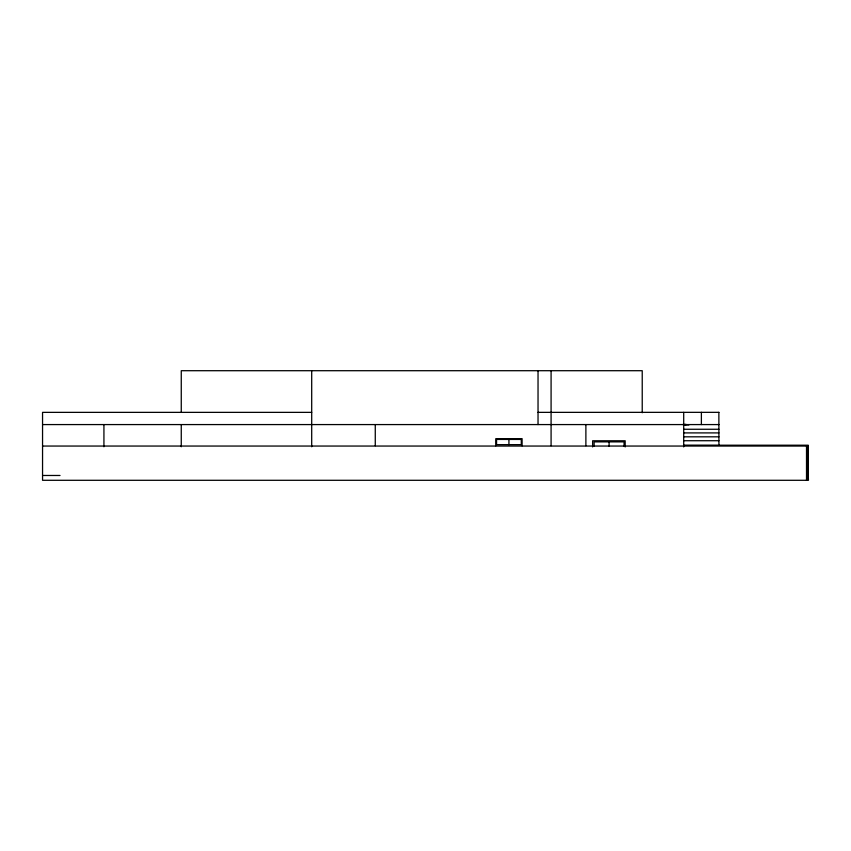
<?xml version="1.0" encoding="UTF-8"?>
<svg xmlns="http://www.w3.org/2000/svg" width="851" height="851" viewBox="0 0 851 851"><rect width="100%" height="100%" fill="white"/><g stroke="black" fill="none" stroke-linecap="round" stroke-linejoin="round"><path stroke-width="1.28" d="M808.248 476.135L808.248 445.211L719.297 445.211M682.853 424.489L686.214 424.521L683.013 424.564M311.7 412.363L42.55 412.363L42.55 480.294L808.45 480.294L808.248 475.475L806.514 480.294L806.514 446.052M538.034 412.363L718.925 412.341M42.55 424.575L719.074 424.575M683.704 429.266L718.925 429.266M683.704 432.904L718.925 432.904M683.704 436.818L718.925 436.818M683.704 440.722L718.925 440.722M683.704 445.147L718.925 445.147L718.861 412.341M42.55 446.052L808.248 446.052M42.55 475.475L60.027 475.475M808.067 446.052L808.067 475.996M807.408 446.052L807.408 477.805M701.384 412.341L701.384 424.575M683.704 412.363L683.704 446.913M642.228 412.746L642.228 370.706L181.263 370.706L181.263 412.363M625.177 446.935L625.177 440.775L592.636 440.775L592.636 446.935M624.06 446.35L624.06 441.871L594.115 441.871L594.115 446.35M609.093 441.871L609.093 446.35M585.882 424.575L585.882 445.722M551.086 370.706L551.086 445.722M538.034 370.706L538.034 424.575M522.099 445.839L522.099 438.659L495.803 438.659L495.803 445.839M508.93 439.435L508.93 444.647M375.27 424.575L375.27 445.722M311.7 370.706L311.7 446.764M181.263 424.575L181.263 446.764M103.928 424.575L103.928 446.764M684.97 424.638L689.055 424.649L684.97 424.638M521.291 439.435L496.558 439.435L496.558 444.647L521.291 444.647L521.291 439.435"/></g></svg>
